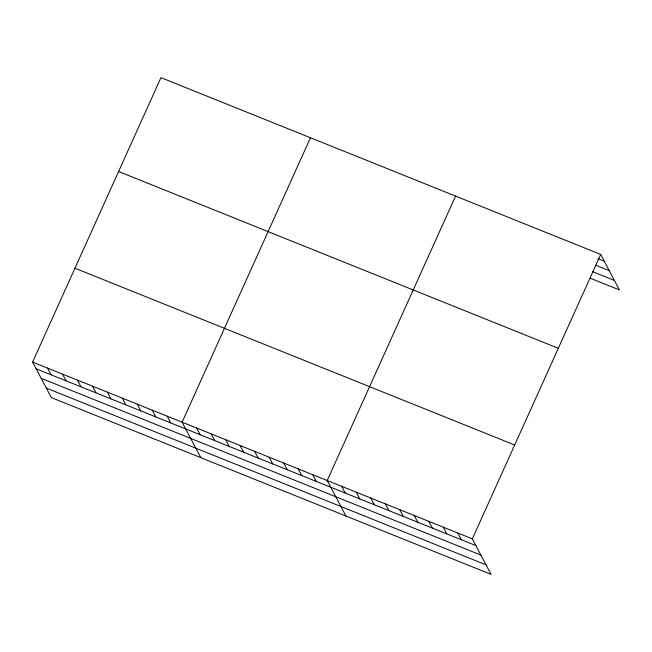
<?xml version="1.0" encoding="UTF-8"?>
<svg xmlns="http://www.w3.org/2000/svg" width="652" height="652" viewBox="0 0 652 652"><rect width="100%" height="100%" fill="white"/><g stroke="black" fill="none" stroke-linecap="round" stroke-linejoin="round"><path stroke-width="0.98" d="M32.6 362.08L472.325 538.862L491.046 574.355L51.312 397.573L32.6 362.08L160.954 77.645L600.688 254.427L619.4 289.92L590.378 278.249M310.466 137.751L182.104 422.186L200.824 457.68M455.577 196.089L327.214 480.524L345.935 516.017M472.325 538.862L600.688 254.427M597.884 258.599L604.233 261.15M595.635 265.177L609.237 270.645M592.627 271.672L614.396 280.425M118.599 171.509L558.324 348.29M74.956 268.216L514.689 444.998M36.145 368.804L475.878 545.585M41.149 378.299L480.883 555.08M46.308 388.079L486.033 564.86M457.818 533.026L461.363 539.758M443.303 527.191L446.856 533.923M428.796 521.364L432.341 528.087M414.281 515.528L417.834 522.252M399.774 509.693L403.319 516.417M385.259 503.857L388.812 510.589M370.752 498.022L374.297 504.754M356.236 492.195L359.79 498.919M341.729 486.359L345.275 493.083M312.707 474.689L316.253 481.412M298.192 468.853L301.746 475.585M283.685 463.026L287.23 469.75M269.17 457.191L272.723 463.914M254.663 451.355L258.208 458.079M240.148 445.52L243.701 452.243M225.641 439.684L229.186 446.416M211.126 433.857L214.679 440.581M196.619 428.022L200.164 434.745M167.156 416.172L170.702 422.903M152.209 410.165L155.755 416.889M137.254 404.15L140.799 410.882M122.307 398.144L125.852 404.868M107.352 392.129L110.897 398.861M92.405 386.123L95.95 392.846M77.449 380.108L81.003 386.84M62.502 374.101L66.048 380.825M47.547 368.087L51.1 374.818"/></g></svg>
